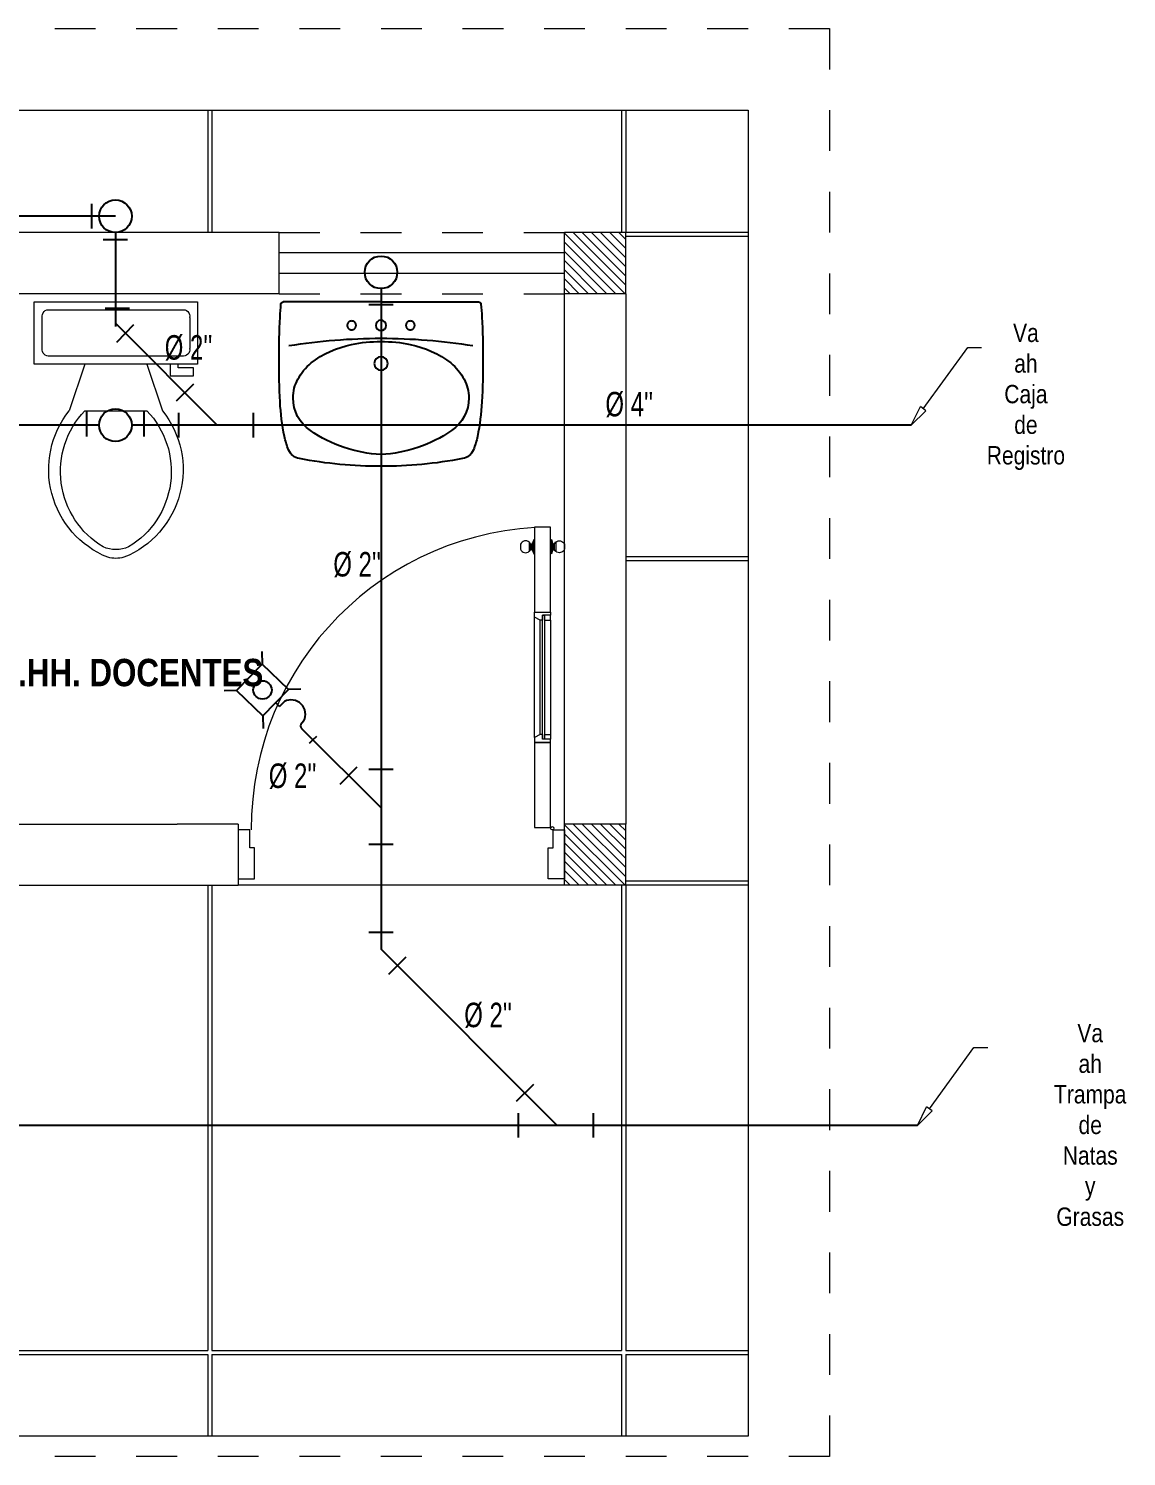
# Model space of a CAD drawing. Header units: metres. Extents: x 800066 to 1601495, y 9254195 to 18508415.
# Drawn here: x 800759.526 to 800762.218, y 9254204.409 to 9254207.909 of the extents above; entities that cross this region are included whole.
import ezdxf
from ezdxf import colors
from ezdxf.entities.mleader import LeaderData, LeaderLine
from ezdxf.math import Vec2, Vec3

# ---------------------------------------------------------------- set-up
doc = ezdxf.new("R2010")
doc.units = ezdxf.units.M
doc.header["$LTSCALE"] = 0.3
doc.header["$MEASUREMENT"] = 0
for name, pattern in [('ACAD_ISO02W100', [15, 12, -3]), ('DASHED2', [0.375, 0.25, -0.125]), ('RAYITAS', [0.375, 0.25, -0.125])]:
    doc.linetypes.add(name, pattern=pattern)
for name, color, linetype, lineweight in [('-Achurado', 251, 'Continuous', 5), ('-Acotado', 251, 'Continuous', 5), ('-Vista', 148, 'Continuous', 9), ('ACI EJE', 8, 'DASHED2', 0), ('Desagüe', 155, 'Continuous', 40), ('FIC-2ES_CONCRETO 210', 251, 'Continuous', 30), ('ProfileEdges', 250, 'Continuous', 9), ('TEXTO', 7, 'Continuous', 20), ('ventana alta', 7, 'ACAD_ISO02W100', 25)]:
    doc.layers.add(name, color=color, linetype=linetype, lineweight=lineweight)
doc.layers.add('THIET-BI', color=21, linetype='Continuous')
doc.styles.add('-Arial Narrow', font='ARIALN.TTF')
doc.styles.add('3mm', font='romans.shx', dxfattribs={"width": 0.9})

# ---------------------------------------------------------------- blocks, each defined once
blk = doc.blocks.new('A$C562401CD')
at = {"color": 252, "lineweight": 5}
for p, q in [((0.8115, 1.6165, 0), (0.8115, 1.5965, 0)), ((0.8149, 1.6263, 0), (0.8149, 1.5868, 0)), ((0.8636, 1.6263, 0), (0.8636, 1.5868, 0)), ((0.867, 1.6165, 0), (0.867, 1.5965, 0)), ((0.808, 1.6132, 0), (0.8067, 1.6132, 0)), ((0.8067, 1.5998, 0), (0.808, 1.5998, 0)), ((0.8705, 1.6132, 0), (0.8718, 1.6132, 0)), ((0.8718, 1.5998, 0), (0.8705, 1.5998, 0))]:
    blk.add_line(p, q, dxfattribs=at)
at = {"color": 252, "linetype": 'Continuous', "lineweight": 5}
blk.add_line((0.8325, 1.089, 0), (0.8325, 1.404, 0), dxfattribs=at)
at = {"color": 252, "lineweight": 5}
for points in [[(0.8617, 1.6605), (0.8167, 1.6605), (0.8167, 1.4265), (0.8617, 1.4265), (0.8617, 1.6605)], [(0.8167, 1.588), (0.8167, 1.625), (0.8149, 1.6263), (0.8115, 1.6165), (0.8097, 1.6156), (0.8097, 1.5974), (0.8115, 1.5965), (0.8149, 1.5868), (0.8167, 1.588)], [(0.8617, 1.588), (0.8617, 1.625), (0.8636, 1.6263), (0.867, 1.6165), (0.8688, 1.6156), (0.8688, 1.5974), (0.867, 1.5965), (0.8636, 1.5868), (0.8617, 1.588)], [(0.8061, 1.5989), (0.8067, 1.5989), (0.8067, 1.6141), (0.8061, 1.6141)], [(0.8097, 1.5989), (0.808, 1.5989), (0.808, 1.6141), (0.8097, 1.6141)], [(0.8688, 1.5989), (0.8705, 1.5989), (0.8705, 1.6141), (0.8688, 1.6141)], [(0.8724, 1.5989), (0.8718, 1.5989), (0.8718, 1.6141), (0.8724, 1.6141)], [(0.8617, 1.4175), (0.8446, 1.4175), (0.8446, 1.4175), (0.8392, 1.4175), (0.8392, 1.404), (0.8325, 1.404), (0.8167, 1.4127), (0.8167, 1.4265), (0.8617, 1.4265), (0.8617, 1.4175)], [(0.8167, 1.0803), (0.8167, 1.4127)], [(0.8617, 1.404), (0.8617, 1.089)], [(0.8617, 1.0755), (0.8446, 1.0755), (0.8446, 1.0755), (0.8392, 1.0755), (0.8392, 1.089), (0.8325, 1.089), (0.8167, 1.0803), (0.8167, 1.0665), (0.8617, 1.0665), (0.8617, 1.0755)], [(0.8617, 1.0665), (0.8167, 1.0665), (0.8167, 0.8325), (0.8617, 0.8325), (0.8617, 1.0665)], [(0.0315, 0.7763), (0.0315, 0.8258), (0, 0.8258), (0, 0.6908), (0.045, 0.6908), (0.045, 0.7763), (0.0315, 0.7763)], [(0.8685, 0.7763), (0.8685, 0.8258), (0.9, 0.8258), (0.9, 0.6908), (0.855, 0.6908), (0.855, 0.7763), (0.8685, 0.7763)]]:
    blk.add_lwpolyline(points, dxfattribs=at)
for points in [[(0.8025, 1.6189, 0.536607), (0.7788, 1.6135), (0.7788, 1.5995, 0.536607), (0.8025, 1.5941)], [(0.876, 1.6189, -0.536607), (0.8997, 1.6135), (0.8997, 1.5995, -0.536607), (0.876, 1.5941)]]:
    blk.add_lwpolyline(points, format="xyb", dxfattribs=at)
for points in [[(0.8061, 1.5981), (0.8061, 1.6149, 0.100617), (0.8025, 1.6197), (0.8025, 1.5933, 0.100617)], [(0.8724, 1.5981), (0.8724, 1.6149, -0.100617), (0.876, 1.6197), (0.876, 1.5933, -0.100617)]]:
    blk.add_lwpolyline(points, format="xyb", close=True, dxfattribs=at)
at = {"color": 252, "linetype": 'Continuous', "lineweight": 5}
blk.add_lwpolyline([(0.8392, 1.0755), (0.8392, 1.4175), (0.8446, 1.4175), (0.8446, 1.0755)], close=True, dxfattribs=at)
at = {"color": 252, "lineweight": 5}
for points in [[(0.8617, 1.404), (0.8617, 1.4175), (0.8446, 1.4175), (0.8446, 1.404)], [(0.8617, 1.089), (0.8617, 1.0755), (0.8446, 1.0755), (0.8446, 1.089)]]:
    blk.add_lwpolyline(points, close=True, dxfattribs=at)
blk.add_circle((0.8662, 0.8303, 0), 0.0045, dxfattribs=at)
at = {"color": 252, "linetype": 'Continuous', "lineweight": 5}
blk.add_arc((0.8662, 0.8303, 0), 0.8303, 90.3108, 180.3108, dxfattribs=at)
blk = doc.blocks.new('Toilet - top')
at = {"color": 252, "lineweight": 13, "true_color": 0x939598}
for p, q in [((9.5, -6), (9.5, -2)), ((-10, -8.5), (-8, -8.5)), ((-10, -9.5), (-10, -8.5)), ((-8, -8.5), (-8, -8)), ((-7, -8), (-7, -9.5)), ((-4, -8), (-6, -14)), ((4, -8), (6, -14)), ((-7, -9.5), (-10, -9.5)), ((4, -14), (-4, -14))]:
    blk.add_line(p, q, dxfattribs=at)
blk.add_lwpolyline([(10.5, -8), (10.5, 0), (-10.5, 0), (-10.5, -8)], close=True, dxfattribs=at)
for points in [[(8.5, -1), (-8.5, -1)], [(-9.5, -2), (-9.5, -6)], [(-8.5, -7), (8.5, -7)]]:
    blk.add_lwpolyline(points, dxfattribs=at)
for centre, radius, start, end in [((-8.62, -1.88), 0.884, 81.8699, 188.1301), ((8.62, -1.88), 0.884, 351.8699, 98.1301), ((-8.62, -6.12), 0.884, 171.8699, 278.1301), ((8.62, -6.12), 0.884, 261.8699, 8.1301), ((3.52, -21.58), 12.17, 141.4691, 247.9714), ((4.2, -21.82), 11.33, 136.3677, 238.9468), ((-3.52, -21.58), 12.17, 292.0284, 38.5307), ((-4.2, -21.82), 11.33, 301.053, 43.6321), ((0, -27.88), 4, 245.7318, 294.2682), ((0, -29), 4, 254.8605, 285.1395)]:
    blk.add_arc(centre, radius, start, end, dxfattribs=at)
blk = doc.blocks.new('GO-L1')
at = {"color": 252, "true_color": 0x939598}
for q in [(-0.3328, 0), (0.3328, 0)]:
    blk.add_line((0, 0), q, dxfattribs=at)
at = {"color": 252, "linetype": 'RAYITAS', "true_color": 0x939598}
for centre in [(-0.1, -0.08), (0.1, -0.08)]:
    blk.add_circle(centre, 0.015, dxfattribs=at)
at = {"color": 252, "true_color": 0x939598}
for centre, radius in [((0, -0.08), 0.0175), ((0, -0.21), 0.023)]:
    blk.add_circle(centre, radius, dxfattribs=at)
for centre, radius, start, end in [((-0.3328, -0.008), 0.008, 90, 174.3541), ((0.3328, -0.008), 0.008, 5.6459, 90), ((0.5201, -0.0923), 0.865, 174.3541, 177.3288), ((-0.5201, -0.0923), 0.865, 2.6712, 5.6459), ((2.6525, -0.196), 3, 177.2487, 182.7513), ((-2.6525, -0.196), 3, 357.2487, 2.7513), ((0, -2.124), 2, 90, 99.0199), ((-0.0318, -0.4781), 0.34, 101.5681, 127.4203), ((-0.003, -0.61), 0.475, 89.638, 101.7832), ((0, -2.124), 2, 80.9801, 90), ((0.003, -0.61), 0.475, 78.2168, 90.362), ((0.0318, -0.4781), 0.34, 52.5797, 78.4319), ((-0.1193, -0.3496), 0.185, 130.0737, 152.3457), ((0.1193, -0.3496), 0.185, 27.6543, 49.9263), ((-0.1696, -0.327), 0.13, 150.8983, 180), ((0.1696, -0.327), 0.13, 0, 29.1017), ((0.5196, -0.2902), 0.865, 183.3019, 191.1871), ((-0.1646, -0.327), 0.135, 180, 235.6914), ((0.1646, -0.327), 0.135, 304.3086, 0), ((-0.5196, -0.2902), 0.865, 348.8129, 356.6981), ((-0.0839, -0.4085), 0.25, 191.4125, 202.4374), ((0.0273, -0.0458), 0.4754, 235.6914, 266.7086), ((-0.0273, -0.0458), 0.4754, 273.2914, 304.3086), ((0.0839, -0.4085), 0.25, 337.5626, 348.5875), ((-0.2688, -0.4849), 0.05, 202.4374, 259.3167), ((0, 0.94), 1.5, 259.3167, 270), ((0, 0.94), 1.5, 270, 280.6833), ((0.2688, -0.4849), 0.05, 280.6833, 337.5626)]:
    blk.add_arc(centre, radius, start, end, dxfattribs=at)
blk = doc.blocks.new('_ClosedBlank')
at = {"color": 0, "linetype": 'ByBlock', "lineweight": -2}
for p, q in [((-1, 0.167), (0, 0)), ((-1, 0.167), (-1, -0.167)), ((0, 0), (-1, -0.167))]:
    blk.add_line(p, q, dxfattribs=at)

msp = doc.modelspace()

# ---------------------------------------------------------------- hatches: boundary and pattern name
at = {"layer": '-Achurado', "lineweight": 5, "ltscale": 0.009}
h = msp.add_hatch(dxfattribs=at)
h.set_pattern_fill('ANSI31', color=256, scale=0.005, angle=-90)
h.set_pattern_definition([(315, (800640.58364, 9254152.841094), (0.0112253202, 0.0112253202), [])])
h.paths.add_polyline_path([(800760.8403, 9254207.409), (800760.8403, 9254207.259), (800760.9903, 9254207.259), (800760.9903, 9254207.409)])
h = msp.add_hatch(dxfattribs=at)
h.set_pattern_fill('ANSI31', color=256, scale=0.005, angle=-90)
h.set_pattern_definition([(315, (800640.583641, 9254151.391094), (0.0112253202, 0.0112253202), [])])
h.paths.add_polyline_path([(800760.8403, 9254205.959), (800760.8403, 9254205.809), (800760.9903, 9254205.809), (800760.9903, 9254205.959)])

# ---------------------------------------------------------------- linework, layer by layer
at = {"layer": '-Vista', "color": 254, "lineweight": 5}
for p, q in [((800759.9654, 9254207.7094), (800759.9654, 9254207.4094)), ((800759.9754, 9254207.7094), (800759.9754, 9254207.4094)), ((800760.9804, 9254207.709), (800760.9804, 9254207.409)), ((800760.9904, 9254207.709), (800760.9904, 9254207.409)), ((800761.2903, 9254207.409), (800760.9904, 9254207.409)), ((800761.2903, 9254207.399), (800760.9904, 9254207.399)), ((800761.2903, 9254206.614), (800760.9904, 9254206.614)), ((800761.2903, 9254206.604), (800760.9904, 9254206.604)), ((800759.9654, 9254205.809), (800759.9654, 9254204.669)), ((800759.9754, 9254205.809), (800759.9754, 9254204.669)), ((800760.8403, 9254205.809), (800760.0403, 9254205.809)), ((800760.9803, 9254205.809), (800760.9803, 9254204.669)), ((800760.9903, 9254205.809), (800760.9903, 9254204.669)), ((800761.2903, 9254205.819), (800760.9904, 9254205.819)), ((800761.2903, 9254205.809), (800760.9904, 9254205.809)), ((800759.4404, 9254204.669), (800759.9654, 9254204.669)), ((800759.4404, 9254204.659), (800759.9654, 9254204.659)), ((800759.9654, 9254204.659), (800759.9654, 9254204.459)), ((800759.9754, 9254204.669), (800760.9803, 9254204.669)), ((800759.9754, 9254204.659), (800759.9754, 9254204.459)), ((800759.9754, 9254204.659), (800760.9803, 9254204.659)), ((800760.9803, 9254204.659), (800760.9803, 9254204.459)), ((800760.9903, 9254204.669), (800761.2903, 9254204.669)), ((800760.9903, 9254204.659), (800760.9903, 9254204.459)), ((800760.9903, 9254204.659), (800761.2903, 9254204.659))]:
    msp.add_line(p, q, dxfattribs=at)
at = {"layer": 'ACI EJE', "lineweight": 5, "ltscale": 0.3}
for p, q in [((800760.1403, 9254207.409), (800760.8403, 9254207.409)), ((800760.1403, 9254207.259), (800760.8403, 9254207.259))]:
    msp.add_line(p, q, dxfattribs=at)
at = {"layer": 'ACI EJE', "ltscale": 0.3}
msp.add_lwpolyline([(800755.3904, 9254204.409), (800755.3904, 9254207.909), (800761.4903, 9254207.909), (800761.4903, 9254204.409)], close=True, dxfattribs=at)
at = {"layer": 'Desagüe', "lineweight": 25, "ltscale": 0.1}
for p, q in [((800759.6814, 9254207.419), (800759.6814, 9254207.479)), ((800759.7691, 9254207.3913), (800759.7091, 9254207.3913)), ((800759.7737, 9254207.2231), (800759.7137, 9254207.2231)), ((800760.4204, 9254207.2321), (800760.3604, 9254207.2321)), ((800759.7426, 9254207.1405), (800759.7846, 9254207.1834)), ((800759.931, 9254207.0373), (800759.8881, 9254206.9953)), ((800759.6689, 9254206.9093), (800759.6689, 9254206.9693)), ((800759.8093, 9254206.9093), (800759.8093, 9254206.9693)), ((800759.8945, 9254206.9069), (800759.8945, 9254206.9669)), ((800760.0781, 9254206.9069), (800760.0781, 9254206.9669)), ((800760.098, 9254206.3819), (800760.0986, 9254206.3514)), ((800760.0361, 9254206.2866), (800760.0056, 9254206.286)), ((800760.1939, 9254206.2895), (800760.1634, 9254206.2889)), ((800760.1009, 9254206.2241), (800760.1015, 9254206.1936)), ((800760.29, 9254206.0565), (800760.3319, 9254206.0995)), ((800760.4204, 9254206.0931), (800760.3604, 9254206.0931)), ((800760.4204, 9254205.9094), (800760.3604, 9254205.9094)), ((800760.4204, 9254205.6929), (800760.3604, 9254205.6929)), ((800760.4098, 9254205.5908), (800760.4517, 9254205.6337)), ((800760.7644, 9254205.321), (800760.7215, 9254205.2791)), ((800760.7279, 9254205.1906), (800760.7279, 9254205.2506)), ((800760.9115, 9254205.1906), (800760.9115, 9254205.2506))]:
    msp.add_line(p, q, dxfattribs=at)
at = {"layer": 'Desagüe', "color": 6, "lineweight": 25, "ltscale": 0.1}
for p, q in [((800759.7391, 9254207.1865), (800759.9889, 9254206.9369)), ((800759.6991, 9254206.9369), (800758.1335, 9254206.9369)), ((800761.6904, 9254206.9369), (800759.7791, 9254206.9369))]:
    msp.add_line(p, q, dxfattribs=at)
at = {"layer": 'Desagüe', "lineweight": 25, "ltscale": 0.015}
for p, q in [((800760.1322, 9254206.2565), (800760.1414, 9254206.2473)), ((800760.1534, 9254206.2594), (800760.1414, 9254206.2473)), ((800760.2013, 9254206.2118), (800760.196, 9254206.2066)), ((800760.196, 9254206.1929), (800760.2236, 9254206.1654)), ((800760.2236, 9254206.1654), (800760.2144, 9254206.1562)), ((800760.2236, 9254206.1654), (800760.2327, 9254206.1746))]:
    msp.add_line(p, q, dxfattribs=at)
at = {"layer": 'Desagüe', "color": 6, "lineweight": 25, "ltscale": 0.1}
for points in [[(800759.7391, 9254207.449), (800759.3052, 9254207.449)], [(800759.7391, 9254207.4071), (800759.7391, 9254207.179)], [(800760.3904, 9254207.2715), (800760.3904, 9254205.6526)], [(800760.3904, 9254205.9986), (800760.196, 9254206.1929)], [(800760.8223, 9254205.2206), (800760.3904, 9254205.6526)], [(800761.7055, 9254205.2206), (800756.48, 9254205.2206)]]:
    msp.add_lwpolyline(points, dxfattribs=at)
msp.add_lwpolyline([(800760.1634, 9254206.2889), (800760.0986, 9254206.3514), (800760.0361, 9254206.2866), (800760.1009, 9254206.2241)], close=True, dxfattribs=at)
at = {"layer": 'Desagüe', "lineweight": 25, "ltscale": 0.1}
for centre, radius in [((800759.7391, 9254207.449), 0.04), ((800760.3904, 9254207.3115), 0.04), ((800759.7391, 9254206.9368), 0.04), ((800760.0998, 9254206.2878), 0.0225)]:
    msp.add_circle(centre, radius, dxfattribs=at)
at = {"layer": 'Desagüe', "lineweight": 25, "ltscale": 0.015}
for centre, radius, start, end in [((800760.1696, 9254206.2279), 0.0355, 333.0927, 117.1897), ((800760.2029, 9254206.1998), 0.00969, 135.0208, 225.0208)]:
    msp.add_arc(centre, radius, start, end, dxfattribs=at)
at = {"layer": 'FIC-2ES_CONCRETO 210', "lineweight": 5}
for p, q in [((800760.1403, 9254207.409), (800759.3404, 9254207.409)), ((800760.1403, 9254207.259), (800760.1403, 9254207.409)), ((800760.9903, 9254207.409), (800760.8403, 9254207.409)), ((800760.8403, 9254207.259), (800760.8403, 9254207.409)), ((800760.9903, 9254207.259), (800760.9903, 9254207.409)), ((800760.1403, 9254207.259), (800759.3403, 9254207.259)), ((800760.8403, 9254205.959), (800760.8403, 9254207.259)), ((800760.9903, 9254207.259), (800760.8403, 9254207.259)), ((800760.9903, 9254207.259), (800760.9903, 9254205.959)), ((800760.0403, 9254205.959), (800759.8904, 9254205.959)), ((800760.0403, 9254205.959), (800760.0403, 9254205.859)), ((800760.9903, 9254205.959), (800760.8403, 9254205.959)), ((800760.8403, 9254205.809), (800760.8403, 9254205.959)), ((800760.9903, 9254205.809), (800760.9903, 9254205.959)), ((800760.0403, 9254205.859), (800760.0403, 9254205.809)), ((800759.3404, 9254205.809), (800759.8404, 9254205.809)), ((800759.8404, 9254205.809), (800760.0403, 9254205.809)), ((800760.9903, 9254205.809), (800760.8403, 9254205.809))]:
    msp.add_line(p, q, dxfattribs=at)
at = {"layer": 'FIC-2ES_CONCRETO 210', "lineweight": 5, "ltscale": 0.025}
msp.add_line((800759.3404, 9254205.959), (800759.8904, 9254205.959), dxfattribs=at)
at = {"layer": 'ProfileEdges', "lineweight": 5}
msp.add_lwpolyline([(800755.5904, 9254204.459), (800755.5904, 9254207.709), (800761.2903, 9254207.709), (800761.2903, 9254204.459)], close=True, dxfattribs=at)
at = {"layer": 'ventana alta', "lineweight": 5, "ltscale": 0.8}
for p, q in [((800760.8403, 9254207.359), (800760.1403, 9254207.359)), ((800760.8403, 9254207.309), (800760.1403, 9254207.309))]:
    msp.add_line(p, q, dxfattribs=at)

# ---------------------------------------------------------------- block references
at = {"lineweight": 5, "xscale": 0.8888883195359466, "yscale": 0.8888883195359466, "zscale": 0.8888883195359466, "rotation": 0.0002239459273990353}
msp.add_blockref('A$C562401CD', (800760.0404, 9254205.2108), dxfattribs=at)
at = {"layer": 'THIET-BI', "lineweight": 5}
for name, p, xscale, yscale, zscale in [('Toilet - top', (800759.7403, 9254207.239), -0.0190476190480361, 0.0190476190480361, 0.01904761904803388), ('GO-L1', (800760.3903, 9254207.239), -0.7195114376206653, 0.7195114376206653, 0.7195114376205998)]:
    msp.add_blockref(name, p, dxfattribs=dict(at, xscale=xscale, yscale=yscale, zscale=zscale))

# ---------------------------------------------------------------- texts
at = {"layer": '-Acotado', "color": 7, "lineweight": 5, "insert": (800760.375, 9254206.364), "char_height": 0.067028, "width": 1.249856, "attachment_point": 3, "style": '-Arial Narrow'}
msp.add_mtext('\\pxqc;{\\fArial Narrow|b1|i0|c0|p34;SS.HH. DOCENTES}', dxfattribs=at)
at = {"layer": 'TEXTO', "lineweight": 25, "char_height": 0.06, "width": 0.130871, "style": '3mm'}
for s, insert, attachment_point in [("{\\fArial|b0|i0|c0|p34;\\W0.7;%%C 2''}", (800759.8601, 9254207.1575), 1), ("{\\fArial|b0|i0|c0|p34;\\W0.7;%%C 4''}", (800761.0576, 9254207.0184), 3), ("{\\fArial|b0|i0|c0|p34;\\W0.7;%%C 2''}", (800760.3904, 9254206.6259), 3), ("{\\fArial|b0|i0|c0|p34;\\W0.7;%%C 2''}", (800760.2322, 9254206.1076), 3), ("{\\fArial|b0|i0|c0|p34;\\W0.7;%%C 2''}", (800760.5945, 9254205.5212), 1)]:
    msp.add_mtext(s, dxfattribs=dict(at, insert=insert, attachment_point=attachment_point))

# ---------------------------------------------------------------- leaders
at = {"layer": '-Acotado', "color": 5}
ml = msp.add_multileader_mtext('Standard', dxfattribs=at)
ml.set_content('Va ah Caja\\Pde Registro', color=7, style='-Arial Narrow')
ml.set_leader_properties(color=7, linetype='Continuous', lineweight=0)
ml.set_arrow_properties(name='CLOSEDBLANK')
ml.build(insert=Vec2(0, 0))
ml.multileader.update_dxf_attribs({"has_dogleg": 0, "text_left_attachment_type": 6, "text_right_attachment_type": 6, "dogleg_length": 0, "arrow_head_size": 0.05, "scale": 0.025})
ctx = ml.context
ctx.base_point, ctx.scale, ctx.char_height, ctx.arrow_head_size, ctx.landing_gap_size, ctx.plane_origin = Vec3(800761.8293, 9254207.1273), 0.025, 0.045, 0.05, 0.0125, Vec3(800761.3224, 9254205.174)
ctx.left_attachment, ctx.right_attachment, ctx.text_align_type = 6, 6, 1
notes = []
notes.append((ctx, [(1, (1, 1, 0), (800761.8293, 9254207.1273), (1, 0), 0, [(0, [(800761.6904, 9254206.9369)], 0, [])])]))
ctx.mtext.insert, ctx.mtext.width, ctx.mtext.alignment, ctx.mtext.flow_direction = Vec3(800761.9717, 9254207.1856), 0.839106, 2, 5
ml = msp.add_multileader_mtext('Standard', dxfattribs=at)
ml.set_content('Va ah Trampa de Natas\\Py Grasas', color=7, style='-Arial Narrow')
ml.set_leader_properties(color=7, linetype='Continuous', lineweight=0)
ml.set_arrow_properties(name='CLOSEDBLANK')
ml.build(insert=Vec2(0, 0))
ml.multileader.update_dxf_attribs({"has_dogleg": 0, "text_left_attachment_type": 6, "text_right_attachment_type": 6, "dogleg_length": 0, "arrow_head_size": 0.05, "scale": 0.025})
ctx = ml.context
ctx.base_point, ctx.scale, ctx.char_height, ctx.arrow_head_size, ctx.landing_gap_size, ctx.plane_origin = Vec3(800761.8444, 9254205.4111), 0.025, 0.045, 0.05, 0.0125, Vec3(800761.3375, 9254203.4578)
ctx.left_attachment, ctx.right_attachment, ctx.text_align_type = 6, 6, 1
notes.append((ctx, [(1, (1, 1, 0), (800761.8444, 9254205.4111), (1, 0), 0, [(0, [(800761.7055, 9254205.2206)], 0, [])])]))
ctx.mtext.insert, ctx.mtext.width, ctx.mtext.alignment, ctx.mtext.flow_direction = Vec3(800762.1294, 9254205.4693), 0.839106, 2, 5
for ctx, leaders in notes:
    for number, flags, end, landing, length, lines in leaders:
        leader = LeaderData()
        leader.index, (leader.has_last_leader_line, leader.has_dogleg_vector, leader.attachment_direction) = number, flags
        leader.last_leader_point, leader.dogleg_vector, leader.dogleg_length = Vec3(end), Vec3(landing), length
        for number, points, colour, breaks in lines:
            line = LeaderLine()
            line.index, line.vertices, line.color, line.breaks = number, Vec3.list(points), colors.encode_raw_color(colour), breaks
            leader.lines.append(line)
        ctx.leaders.append(leader)

doc.saveas('drawing.dxf')
